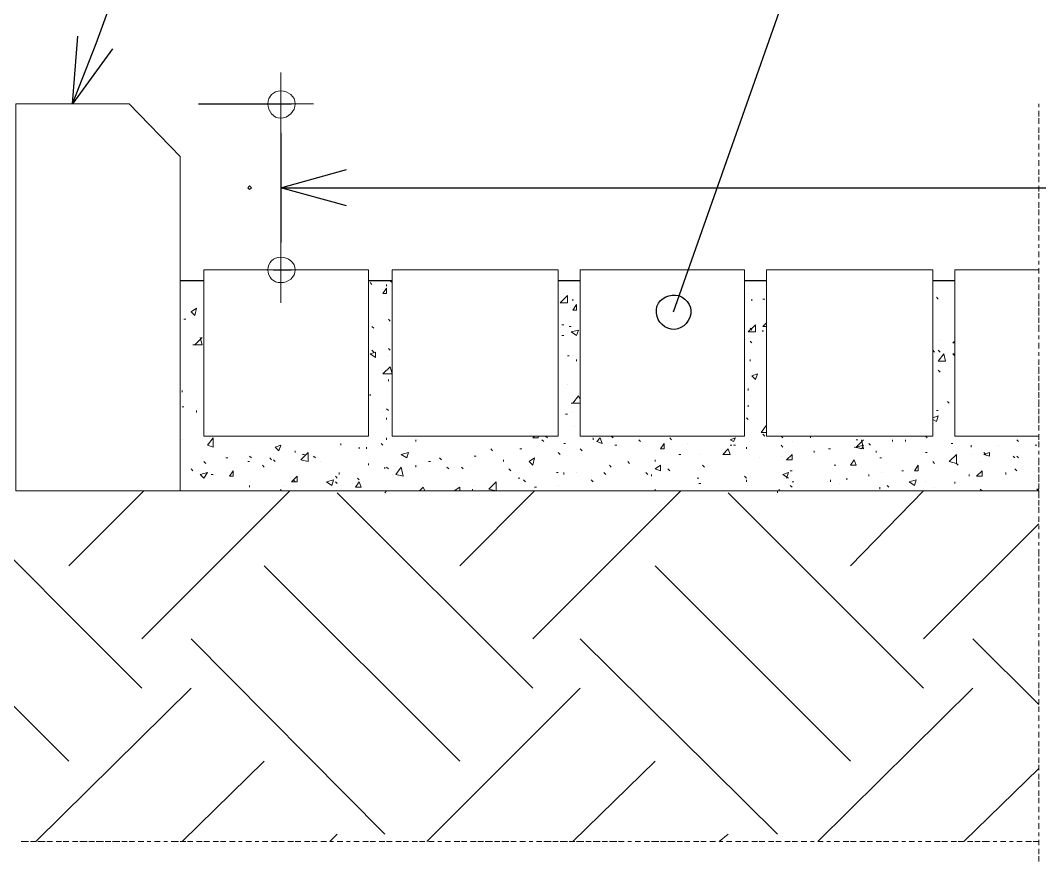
# Model space of a CAD drawing. Header units: millimetres. Extents: x 2928 to 3112, y 1220 to 1280.
# Drawn here: x 3104.885 to 3106.731, y 1250.535 to 1252.058 of the extents above; entities that cross this region are included whole.
import ezdxf

# ---------------------------------------------------------------- set-up
doc = ezdxf.new("R2010")
doc.units = ezdxf.units.MM

msp = doc.modelspace()

# ---------------------------------------------------------------- linework, layer by layer
at = {"color": 253, "linetype": 'Continuous', "lineweight": -2, "true_color": 0x9a9a9a}
for points in [[(3104.97929, 1251.90754), (3105.02229, 1252.0167), (3105.42917, 1253.13149), (3105.67065, 1253.13149)], [(3106.06761, 1251.53043), (3106.38848, 1252.44013), (3106.58696, 1252.44013)], [(3105.05206, 1252.00678), (3104.97929, 1251.90754), (3104.98921, 1252.02994)], [(3105.20754, 1251.90754), (3105.37624, 1251.90754), (3105.37624, 1251.90754)], [(3105.35639, 1251.85461), (3105.35639, 1251.65614), (3105.35639, 1251.65614)], [(3105.47548, 1251.72229), (3105.35639, 1251.75537), (3105.47548, 1251.78845)], [(3105.35639, 1251.75537), (3105.47548, 1251.75537), (3106.94753, 1251.75537), (3106.99715, 1251.75537)], [(3105.34316, 1251.60652), (3105.37624, 1251.60652), (3105.37624, 1251.60652)], [(3105.21746, 1251.58667), (3105.17446, 1251.58667), (3105.17446, 1251.58667)], [(3105.55818, 1251.58667), (3105.51518, 1251.58667), (3105.51518, 1251.58667)], [(3105.8989, 1251.58667), (3105.85921, 1251.58667), (3105.85921, 1251.58667)], [(3106.23632, 1251.58667), (3106.19662, 1251.58667), (3106.19662, 1251.58667)], [(3106.57704, 1251.58667), (3106.53734, 1251.58667), (3106.53734, 1251.58667)]]:
    msp.add_lwpolyline(points, dxfattribs=at)
at = {"color": 7, "linetype": 'Continuous', "lineweight": 9, "true_color": 0x000007}
for points in [[(3105.35639, 1251.84469), (3105.35639, 1251.96378), (3105.35639, 1251.96378)], [(3105.29354, 1251.90754), (3105.41594, 1251.90754), (3105.41594, 1251.90754)], [(3105.35639, 1251.66606), (3105.35639, 1251.54697), (3105.35639, 1251.54697)], [(3105.41594, 1251.60652), (3105.29354, 1251.60652), (3105.29354, 1251.60652)], [(3106.72921, 1251.30549), (3106.57704, 1251.30549), (3106.57704, 1251.60652), (3106.72921, 1251.60652)], [(3105.17446, 1251.20625), (3106.72921, 1251.20625), (3106.72921, 1251.20625)]]:
    msp.add_lwpolyline(points, dxfattribs=at)
for points in [[(3105.17446, 1251.81161), (3105.17446, 1251.20625), (3104.87674, 1251.20625), (3104.87674, 1251.90754), (3105.08183, 1251.90754)], [(3105.29685, 1251.75537), (3105.30016, 1251.75207), (3105.30347, 1251.75537), (3105.30016, 1251.75868)], [(3105.51518, 1251.30549), (3105.21746, 1251.30549), (3105.21746, 1251.60652), (3105.51518, 1251.60652)], [(3105.85921, 1251.30549), (3105.55818, 1251.30549), (3105.55818, 1251.60652), (3105.85921, 1251.60652)], [(3106.19662, 1251.30549), (3105.8989, 1251.30549), (3105.8989, 1251.60652), (3106.19662, 1251.60652)], [(3106.53734, 1251.30549), (3106.23632, 1251.30549), (3106.23632, 1251.60652), (3106.53734, 1251.60652)]]:
    msp.add_lwpolyline(points, close=True, dxfattribs=at)
at = {"color": 252, "linetype": 'Continuous', "lineweight": 5, "true_color": 0x989898}
for points in [[(3106.72921, 1251.90093), (3106.72921, 1251.90754), (3106.72921, 1251.90754)], [(3106.72921, 1251.88439), (3106.72921, 1251.89431), (3106.72921, 1251.89431)], [(3106.72921, 1251.87115), (3106.72921, 1251.88108), (3106.72921, 1251.88108)], [(3106.72921, 1251.85461), (3106.72921, 1251.86454), (3106.72921, 1251.86454)], [(3106.72921, 1251.84138), (3106.72921, 1251.85131), (3106.72921, 1251.85131)], [(3106.72921, 1251.82484), (3106.72921, 1251.83477), (3106.72921, 1251.83477)], [(3106.72921, 1251.81161), (3106.72921, 1251.81823), (3106.72921, 1251.81823)], [(3106.72921, 1251.79507), (3106.72921, 1251.80499), (3106.72921, 1251.80499)], [(3106.72921, 1251.77853), (3106.72921, 1251.78845), (3106.72921, 1251.78845)], [(3106.72921, 1251.7653), (3106.72921, 1251.77522), (3106.72921, 1251.77522)], [(3106.72921, 1251.74876), (3106.72921, 1251.75868), (3106.72921, 1251.75868)], [(3106.72921, 1251.73553), (3106.72921, 1251.74545), (3106.72921, 1251.74545)], [(3106.72921, 1251.71899), (3106.72921, 1251.72891), (3106.72921, 1251.72891)], [(3106.72921, 1251.70575), (3106.72921, 1251.71568), (3106.72921, 1251.71568)], [(3106.72921, 1251.68922), (3106.72921, 1251.69914), (3106.72921, 1251.69914)], [(3106.72921, 1251.67598), (3106.72921, 1251.68591), (3106.72921, 1251.68591)], [(3106.72921, 1251.65944), (3106.72921, 1251.66937), (3106.72921, 1251.66937)], [(3106.72921, 1251.64621), (3106.72921, 1251.65283), (3106.72921, 1251.65283)], [(3106.72921, 1251.62967), (3106.72921, 1251.6396), (3106.72921, 1251.6396)], [(3106.72921, 1251.61644), (3106.72921, 1251.62306), (3106.72921, 1251.62306)], [(3106.72921, 1251.5999), (3106.72921, 1251.60982), (3106.72921, 1251.60982)], [(3106.72921, 1251.58336), (3106.72921, 1251.59328), (3106.72921, 1251.59328)], [(3106.72921, 1251.57013), (3106.72921, 1251.58005), (3106.72921, 1251.58005)], [(3106.72921, 1251.55359), (3106.72921, 1251.56351), (3106.72921, 1251.56351)], [(3106.72921, 1251.54036), (3106.72921, 1251.55028), (3106.72921, 1251.55028)], [(3106.72921, 1251.52382), (3106.72921, 1251.53705), (3106.72921, 1251.53705)], [(3106.72921, 1251.51058), (3106.72921, 1251.52051), (3106.72921, 1251.52051)], [(3106.72921, 1251.49404), (3106.72921, 1251.50728), (3106.72921, 1251.50728)], [(3106.72921, 1251.48081), (3106.72921, 1251.48743), (3106.72921, 1251.48743)], [(3106.72921, 1251.46427), (3106.72921, 1251.4742), (3106.72921, 1251.4742)], [(3106.72921, 1251.45104), (3106.72921, 1251.45766), (3106.72921, 1251.45766)], [(3106.72921, 1251.4345), (3106.72921, 1251.44442), (3106.72921, 1251.44442)], [(3106.72921, 1251.41796), (3106.72921, 1251.43119), (3106.72921, 1251.43119)], [(3106.72921, 1251.40473), (3106.72921, 1251.41465), (3106.72921, 1251.41465)], [(3106.72921, 1251.38819), (3106.72921, 1251.40142), (3106.72921, 1251.40142)], [(3106.72921, 1251.37496), (3106.72921, 1251.38488), (3106.72921, 1251.38488)], [(3106.72921, 1251.35842), (3106.72921, 1251.37165), (3106.72921, 1251.37165)], [(3106.72921, 1251.34519), (3106.72921, 1251.35511), (3106.72921, 1251.35511)], [(3106.72921, 1251.32865), (3106.72921, 1251.34188), (3106.72921, 1251.34188)], [(3106.72921, 1251.31541), (3106.72921, 1251.32534), (3106.72921, 1251.32534)], [(3106.72921, 1251.29887), (3106.72921, 1251.3088), (3106.72921, 1251.3088)], [(3106.72921, 1251.28564), (3106.72921, 1251.29557), (3106.72921, 1251.29557)], [(3106.72921, 1251.27241), (3106.72921, 1251.27903), (3106.72921, 1251.27903)], [(3106.72921, 1251.25256), (3106.72921, 1251.26579), (3106.72921, 1251.26579)], [(3106.72921, 1251.23933), (3106.72921, 1251.24925), (3106.72921, 1251.24925)], [(3106.72921, 1251.22279), (3106.72921, 1251.23602), (3106.72921, 1251.23602)], [(3106.72921, 1251.20956), (3106.72921, 1251.21948), (3106.72921, 1251.21948)], [(3106.72921, 1251.19302), (3106.72921, 1251.20625), (3106.72921, 1251.20625)], [(3106.72921, 1251.17979), (3106.72921, 1251.18971), (3106.72921, 1251.18971)], [(3106.72921, 1251.16655), (3106.72921, 1251.17648), (3106.72921, 1251.17648)], [(3106.72921, 1251.15001), (3106.72921, 1251.15994), (3106.72921, 1251.15994)], [(3106.72921, 1251.13678), (3106.72921, 1251.1434), (3106.72921, 1251.1434)], [(3106.72921, 1251.12024), (3106.72921, 1251.13017), (3106.72921, 1251.13017)], [(3106.72921, 1251.10701), (3106.72921, 1251.11363), (3106.72921, 1251.11363)], [(3106.72921, 1251.08716), (3106.72921, 1251.1004), (3106.72921, 1251.1004)], [(3106.72921, 1251.07393), (3106.72921, 1251.08386), (3106.72921, 1251.08386)], [(3106.72921, 1251.0607), (3106.72921, 1251.07062), (3106.72921, 1251.07062)], [(3106.72921, 1251.04416), (3106.72921, 1251.05408), (3106.72921, 1251.05408)], [(3106.72921, 1251.03093), (3106.72921, 1251.04085), (3106.72921, 1251.04085)], [(3106.72921, 1251.01439), (3106.72921, 1251.02431), (3106.72921, 1251.02431)], [(3106.72921, 1251.00116), (3106.72921, 1251.01108), (3106.72921, 1251.01108)], [(3106.72921, 1250.98462), (3106.72921, 1250.99454), (3106.72921, 1250.99454)], [(3106.72921, 1250.97138), (3106.72921, 1250.978), (3106.72921, 1250.978)], [(3106.72921, 1250.95484), (3106.72921, 1250.96477), (3106.72921, 1250.96477)], [(3106.72921, 1250.94161), (3106.72921, 1250.94823), (3106.72921, 1250.94823)], [(3106.72921, 1250.92507), (3106.72921, 1250.935), (3106.72921, 1250.935)], [(3106.72921, 1250.90853), (3106.72921, 1250.91846), (3106.72921, 1250.91846)], [(3106.72921, 1250.8953), (3106.72921, 1250.90522), (3106.72921, 1250.90522)], [(3106.72921, 1250.87876), (3106.72921, 1250.88868), (3106.72921, 1250.88868)], [(3106.72921, 1250.86553), (3106.72921, 1250.87545), (3106.72921, 1250.87545)], [(3106.72921, 1250.84899), (3106.72921, 1250.85891), (3106.72921, 1250.85891)], [(3106.72921, 1250.83576), (3106.72921, 1250.84568), (3106.72921, 1250.84568)], [(3106.72921, 1250.81922), (3106.72921, 1250.82914), (3106.72921, 1250.82914)], [(3106.72921, 1250.80599), (3106.72921, 1250.81591), (3106.72921, 1250.81591)], [(3106.72921, 1250.78945), (3106.72921, 1250.79937), (3106.72921, 1250.79937)], [(3106.72921, 1250.77621), (3106.72921, 1250.78283), (3106.72921, 1250.78283)], [(3106.72921, 1250.75967), (3106.72921, 1250.7696), (3106.72921, 1250.7696)], [(3106.72921, 1250.74313), (3106.72921, 1250.75306), (3106.72921, 1250.75306)], [(3106.72921, 1250.7299), (3106.72921, 1250.73983), (3106.72921, 1250.73983)], [(3106.72921, 1250.71336), (3106.72921, 1250.72329), (3106.72921, 1250.72329)], [(3106.72921, 1250.70013), (3106.72921, 1250.71005), (3106.72921, 1250.71005)], [(3106.72921, 1250.68359), (3106.72921, 1250.69351), (3106.72921, 1250.69351)], [(3106.72921, 1250.67036), (3106.72921, 1250.68028), (3106.72921, 1250.68028)], [(3106.72921, 1250.65382), (3106.72921, 1250.66374), (3106.72921, 1250.66374)], [(3106.72921, 1250.64059), (3106.72921, 1250.65051), (3106.72921, 1250.65051)], [(3106.72921, 1250.62405), (3106.72921, 1250.63397), (3106.72921, 1250.63397)], [(3106.72921, 1250.61081), (3106.72921, 1250.61743), (3106.72921, 1250.61743)], [(3106.72921, 1250.59427), (3106.72921, 1250.6042), (3106.72921, 1250.6042)], [(3106.72921, 1250.58104), (3106.72921, 1250.58766), (3106.72921, 1250.58766)], [(3104.88666, 1250.57112), (3104.89989, 1250.57112), (3104.89989, 1250.57112)], [(3104.9032, 1250.57112), (3104.91313, 1250.57112), (3104.91313, 1250.57112)], [(3104.91643, 1250.57112), (3104.92967, 1250.57112), (3104.92967, 1250.57112)], [(3104.93297, 1250.57112), (3104.9429, 1250.57112), (3104.9429, 1250.57112)], [(3104.94951, 1250.57112), (3104.95944, 1250.57112), (3104.95944, 1250.57112)], [(3104.96275, 1250.57112), (3104.97267, 1250.57112), (3104.97267, 1250.57112)], [(3104.97929, 1250.57112), (3104.98921, 1250.57112), (3104.98921, 1250.57112)], [(3104.99252, 1250.57112), (3105.00575, 1250.57112), (3105.00575, 1250.57112)], [(3105.00906, 1250.57112), (3105.01898, 1250.57112), (3105.01898, 1250.57112)], [(3105.02229, 1250.57112), (3105.03552, 1250.57112), (3105.03552, 1250.57112)], [(3105.03883, 1250.57112), (3105.04875, 1250.57112), (3105.04875, 1250.57112)], [(3105.05206, 1250.57112), (3105.06529, 1250.57112), (3105.06529, 1250.57112)], [(3105.0686, 1250.57112), (3105.07852, 1250.57112), (3105.07852, 1250.57112)], [(3105.08183, 1250.57112), (3105.09176, 1250.57112), (3105.09176, 1250.57112)], [(3105.09837, 1250.57112), (3105.1083, 1250.57112), (3105.1083, 1250.57112)], [(3105.11491, 1250.57112), (3105.12153, 1250.57112), (3105.12153, 1250.57112)], [(3105.12814, 1250.57112), (3105.13807, 1250.57112), (3105.13807, 1250.57112)], [(3105.14468, 1250.57112), (3105.1513, 1250.57112), (3105.1513, 1250.57112)], [(3105.15792, 1250.57112), (3105.17115, 1250.57112), (3105.17115, 1250.57112)], [(3105.17446, 1250.57112), (3105.18438, 1250.57112), (3105.18438, 1250.57112)], [(3105.18769, 1250.57112), (3105.19761, 1250.57112), (3105.19761, 1250.57112)], [(3105.20423, 1250.57112), (3105.21415, 1250.57112), (3105.21415, 1250.57112)], [(3105.21746, 1250.57112), (3105.22738, 1250.57112), (3105.22738, 1250.57112)], [(3105.234, 1250.57112), (3105.24392, 1250.57112), (3105.24392, 1250.57112)], [(3105.24723, 1250.57112), (3105.25716, 1250.57112), (3105.25716, 1250.57112)], [(3105.26377, 1250.57112), (3105.2737, 1250.57112), (3105.2737, 1250.57112)], [(3105.28031, 1250.57112), (3105.28693, 1250.57112), (3105.28693, 1250.57112)], [(3105.29354, 1250.57112), (3105.30347, 1250.57112), (3105.30347, 1250.57112)], [(3105.31008, 1250.57112), (3105.3167, 1250.57112), (3105.3167, 1250.57112)], [(3105.32331, 1250.57112), (3105.33324, 1250.57112), (3105.33324, 1250.57112)], [(3105.33985, 1250.57112), (3105.34978, 1250.57112), (3105.34978, 1250.57112)], [(3105.35309, 1250.57112), (3105.36301, 1250.57112), (3105.36301, 1250.57112)], [(3105.36963, 1250.57112), (3105.37955, 1250.57112), (3105.37955, 1250.57112)], [(3105.38286, 1250.57112), (3105.39278, 1250.57112), (3105.39278, 1250.57112)], [(3105.3994, 1250.57112), (3105.40932, 1250.57112), (3105.40932, 1250.57112)], [(3105.41263, 1250.57112), (3105.42255, 1250.57112), (3105.42255, 1250.57112)], [(3105.42917, 1250.57112), (3105.43909, 1250.57112), (3105.43909, 1250.57112)], [(3105.44571, 1250.57112), (3105.45233, 1250.57112), (3105.45233, 1250.57112)], [(3105.45894, 1250.57112), (3105.46887, 1250.57112), (3105.46887, 1250.57112)], [(3105.47548, 1250.57112), (3105.4821, 1250.57112), (3105.4821, 1250.57112)], [(3105.48871, 1250.57112), (3105.49864, 1250.57112), (3105.49864, 1250.57112)], [(3105.50525, 1250.57112), (3105.51518, 1250.57112), (3105.51518, 1250.57112)], [(3105.51849, 1250.57112), (3105.52841, 1250.57112), (3105.52841, 1250.57112)], [(3105.53503, 1250.57112), (3105.54495, 1250.57112), (3105.54495, 1250.57112)], [(3105.54826, 1250.57112), (3105.55818, 1250.57112), (3105.55818, 1250.57112)], [(3105.5648, 1250.57112), (3105.57472, 1250.57112), (3105.57472, 1250.57112)], [(3105.57803, 1250.57112), (3105.58795, 1250.57112), (3105.58795, 1250.57112)], [(3105.59457, 1250.57112), (3105.60449, 1250.57112), (3105.60449, 1250.57112)], [(3105.6078, 1250.57112), (3105.61772, 1250.57112), (3105.61772, 1250.57112)], [(3105.62434, 1250.57112), (3105.63426, 1250.57112), (3105.63426, 1250.57112)], [(3105.64088, 1250.57112), (3105.6475, 1250.57112), (3105.6475, 1250.57112)], [(3105.65411, 1250.57112), (3105.66404, 1250.57112), (3105.66404, 1250.57112)], [(3105.67065, 1250.57112), (3105.68058, 1250.57112), (3105.68058, 1250.57112)], [(3105.68388, 1250.57112), (3105.69381, 1250.57112), (3105.69381, 1250.57112)], [(3105.70042, 1250.57112), (3105.71035, 1250.57112), (3105.71035, 1250.57112)], [(3105.71366, 1250.57112), (3105.72358, 1250.57112), (3105.72358, 1250.57112)], [(3105.72689, 1250.57112), (3105.74012, 1250.57112), (3105.74012, 1250.57112)], [(3105.74343, 1250.57112), (3105.75335, 1250.57112), (3105.75335, 1250.57112)], [(3105.75666, 1250.57112), (3105.76989, 1250.57112), (3105.76989, 1250.57112)], [(3105.7732, 1250.57112), (3105.78312, 1250.57112), (3105.78312, 1250.57112)], [(3105.78974, 1250.57112), (3105.79966, 1250.57112), (3105.79966, 1250.57112)], [(3105.80628, 1250.57112), (3105.8129, 1250.57112), (3105.8129, 1250.57112)], [(3105.81951, 1250.57112), (3105.82944, 1250.57112), (3105.82944, 1250.57112)], [(3105.83274, 1250.57112), (3105.84598, 1250.57112), (3105.84598, 1250.57112)], [(3105.84928, 1250.57112), (3105.85921, 1250.57112), (3105.85921, 1250.57112)], [(3105.86252, 1250.57112), (3105.87575, 1250.57112), (3105.87575, 1250.57112)], [(3105.87906, 1250.57112), (3105.88898, 1250.57112), (3105.88898, 1250.57112)], [(3105.89229, 1250.57112), (3105.90552, 1250.57112), (3105.90552, 1250.57112)], [(3105.90883, 1250.57112), (3105.91875, 1250.57112), (3105.91875, 1250.57112)], [(3105.92206, 1250.57112), (3105.93529, 1250.57112), (3105.93529, 1250.57112)], [(3105.9386, 1250.57112), (3105.94852, 1250.57112), (3105.94852, 1250.57112)], [(3105.95183, 1250.57112), (3105.96506, 1250.57112), (3105.96506, 1250.57112)], [(3105.96837, 1250.57112), (3105.97829, 1250.57112), (3105.97829, 1250.57112)], [(3105.98491, 1250.57112), (3105.99153, 1250.57112), (3105.99153, 1250.57112)], [(3105.99814, 1250.57112), (3106.00807, 1250.57112), (3106.00807, 1250.57112)], [(3106.01468, 1250.57112), (3106.02461, 1250.57112), (3106.02461, 1250.57112)], [(3106.02791, 1250.57112), (3106.04115, 1250.57112), (3106.04115, 1250.57112)], [(3106.04445, 1250.57112), (3106.05438, 1250.57112), (3106.05438, 1250.57112)], [(3106.05769, 1250.57112), (3106.07092, 1250.57112), (3106.07092, 1250.57112)], [(3106.07423, 1250.57112), (3106.08415, 1250.57112), (3106.08415, 1250.57112)], [(3106.08746, 1250.57112), (3106.09738, 1250.57112), (3106.09738, 1250.57112)], [(3106.104, 1250.57112), (3106.11392, 1250.57112), (3106.11392, 1250.57112)], [(3106.11723, 1250.57112), (3106.12715, 1250.57112), (3106.12715, 1250.57112)], [(3106.13377, 1250.57112), (3106.14369, 1250.57112), (3106.14369, 1250.57112)], [(3106.15031, 1250.57112), (3106.15693, 1250.57112), (3106.15693, 1250.57112)], [(3106.16354, 1250.57112), (3106.17346, 1250.57112), (3106.17346, 1250.57112)], [(3106.18008, 1250.57112), (3106.19, 1250.57112), (3106.19, 1250.57112)], [(3106.19331, 1250.57112), (3106.20324, 1250.57112), (3106.20324, 1250.57112)], [(3106.20985, 1250.57112), (3106.21978, 1250.57112), (3106.21978, 1250.57112)], [(3106.22308, 1250.57112), (3106.23301, 1250.57112), (3106.23301, 1250.57112)], [(3106.23962, 1250.57112), (3106.24955, 1250.57112), (3106.24955, 1250.57112)], [(3106.25286, 1250.57112), (3106.26278, 1250.57112), (3106.26278, 1250.57112)], [(3106.2694, 1250.57112), (3106.27932, 1250.57112), (3106.27932, 1250.57112)], [(3106.28263, 1250.57112), (3106.29255, 1250.57112), (3106.29255, 1250.57112)], [(3106.29917, 1250.57112), (3106.30909, 1250.57112), (3106.30909, 1250.57112)], [(3106.31571, 1250.57112), (3106.32232, 1250.57112), (3106.32232, 1250.57112)], [(3106.32894, 1250.57112), (3106.33886, 1250.57112), (3106.33886, 1250.57112)], [(3106.34548, 1250.57112), (3106.3521, 1250.57112), (3106.3521, 1250.57112)], [(3106.35871, 1250.57112), (3106.36864, 1250.57112), (3106.36864, 1250.57112)], [(3106.37525, 1250.57112), (3106.38518, 1250.57112), (3106.38518, 1250.57112)], [(3106.38848, 1250.57112), (3106.39841, 1250.57112), (3106.39841, 1250.57112)], [(3106.40502, 1250.57112), (3106.41495, 1250.57112), (3106.41495, 1250.57112)], [(3106.41826, 1250.57112), (3106.42818, 1250.57112), (3106.42818, 1250.57112)], [(3106.4348, 1250.57112), (3106.44472, 1250.57112), (3106.44472, 1250.57112)], [(3106.44803, 1250.57112), (3106.45795, 1250.57112), (3106.45795, 1250.57112)], [(3106.46457, 1250.57112), (3106.47449, 1250.57112), (3106.47449, 1250.57112)], [(3106.48111, 1250.57112), (3106.48772, 1250.57112), (3106.48772, 1250.57112)], [(3106.49434, 1250.57112), (3106.50426, 1250.57112), (3106.50426, 1250.57112)], [(3106.51088, 1250.57112), (3106.51749, 1250.57112), (3106.51749, 1250.57112)], [(3106.52411, 1250.57112), (3106.53403, 1250.57112), (3106.53403, 1250.57112)], [(3106.54065, 1250.57112), (3106.55057, 1250.57112), (3106.55057, 1250.57112)], [(3106.55388, 1250.57112), (3106.56381, 1250.57112), (3106.56381, 1250.57112)], [(3106.57042, 1250.57112), (3106.58035, 1250.57112), (3106.58035, 1250.57112)], [(3106.58365, 1250.57112), (3106.59358, 1250.57112), (3106.59358, 1250.57112)], [(3106.60019, 1250.57112), (3106.61012, 1250.57112), (3106.61012, 1250.57112)], [(3106.61343, 1250.57112), (3106.62335, 1250.57112), (3106.62335, 1250.57112)], [(3106.62666, 1250.57112), (3106.63989, 1250.57112), (3106.63989, 1250.57112)], [(3106.64651, 1250.57112), (3106.65312, 1250.57112), (3106.65312, 1250.57112)], [(3106.65974, 1250.57112), (3106.66966, 1250.57112), (3106.66966, 1250.57112)], [(3106.67628, 1250.57112), (3106.68289, 1250.57112), (3106.68289, 1250.57112)], [(3106.68951, 1250.57112), (3106.69943, 1250.57112), (3106.69943, 1250.57112)], [(3106.70605, 1250.57112), (3106.71597, 1250.57112), (3106.71597, 1250.57112)], [(3106.71928, 1250.57112), (3106.72921, 1250.57112), (3106.72921, 1250.57112)], [(3106.72921, 1250.5645), (3106.72921, 1250.57443), (3106.72921, 1250.57443)], [(3106.72921, 1250.54796), (3106.72921, 1250.55789), (3106.72921, 1250.55789)], [(3106.72921, 1250.53473), (3106.72921, 1250.54466), (3106.72921, 1250.54466)]]:
    msp.add_lwpolyline(points, dxfattribs=at)
at = {"color": 9, "linetype": 'Continuous', "lineweight": 5, "true_color": 0xbababa}
for points in [[(3105.52179, 1251.58005), (3105.51849, 1251.58336), (3105.51849, 1251.58336)], [(3105.54826, 1251.57674), (3105.54826, 1251.58005), (3105.54826, 1251.58005)], [(3105.55818, 1251.58336), (3105.55487, 1251.58667), (3105.55487, 1251.58667)], [(3105.54164, 1251.56351), (3105.54826, 1251.57344), (3105.54826, 1251.57344)], [(3105.54164, 1251.56351), (3105.54826, 1251.56351), (3105.54826, 1251.56351)], [(3105.54826, 1251.56351), (3105.54826, 1251.57344), (3105.54826, 1251.57344)], [(3105.86252, 1251.54697), (3105.87575, 1251.5602), (3105.87575, 1251.5602)], [(3105.86252, 1251.54697), (3105.87575, 1251.54697), (3105.87575, 1251.54697)], [(3105.87575, 1251.54697), (3105.87575, 1251.5602), (3105.87575, 1251.5602)], [(3105.88567, 1251.55028), (3105.88567, 1251.55359), (3105.88567, 1251.55359)], [(3105.88567, 1251.53374), (3105.89229, 1251.54366), (3105.89229, 1251.54366)], [(3105.89229, 1251.53374), (3105.89229, 1251.54366), (3105.89229, 1251.54366)], [(3106.20985, 1251.55028), (3106.20985, 1251.55359), (3106.20985, 1251.55359)], [(3106.23301, 1251.55359), (3106.2297, 1251.55359), (3106.2297, 1251.55359)], [(3106.54727, 1251.55359), (3106.54396, 1251.5569), (3106.54396, 1251.5569)], [(3105.1943, 1251.53043), (3105.20423, 1251.53705), (3105.20423, 1251.53705)], [(3105.1943, 1251.53043), (3105.20092, 1251.52382), (3105.20092, 1251.52382)], [(3105.20092, 1251.52382), (3105.20423, 1251.53705), (3105.20423, 1251.53705)], [(3105.88567, 1251.53374), (3105.89229, 1251.53374), (3105.89229, 1251.53374)], [(3105.18438, 1251.5172), (3105.18107, 1251.5172), (3105.18107, 1251.5172)], [(3105.55487, 1251.51389), (3105.55157, 1251.5172), (3105.55157, 1251.5172)], [(3105.86913, 1251.50728), (3105.86582, 1251.50728), (3105.86582, 1251.50728)], [(3106.20324, 1251.49404), (3106.21647, 1251.50728), (3106.21647, 1251.50728)], [(3106.21647, 1251.49404), (3106.21647, 1251.50728), (3106.21647, 1251.50728)], [(3106.2297, 1251.50397), (3106.23632, 1251.51058), (3106.23632, 1251.51058)], [(3105.5251, 1251.50066), (3105.52179, 1251.50397), (3105.52179, 1251.50397)], [(3105.86913, 1251.48743), (3105.86582, 1251.48743), (3105.86582, 1251.48743)], [(3105.88236, 1251.50397), (3105.87906, 1251.50397), (3105.87906, 1251.50397)], [(3105.88236, 1251.49404), (3105.89559, 1251.49735), (3105.89559, 1251.49735)], [(3105.88236, 1251.49404), (3105.89229, 1251.48743), (3105.89229, 1251.48743)], [(3105.89229, 1251.48743), (3105.89559, 1251.49735), (3105.89559, 1251.49735)], [(3106.20324, 1251.49404), (3106.21647, 1251.49404), (3106.21647, 1251.49404)], [(3106.20985, 1251.49735), (3106.20654, 1251.50066), (3106.20654, 1251.50066)], [(3106.2297, 1251.50397), (3106.23632, 1251.50397), (3106.23632, 1251.50397)], [(3106.2297, 1251.49404), (3106.2297, 1251.49735), (3106.2297, 1251.49735)], [(3105.19761, 1251.47089), (3105.21415, 1251.47089), (3105.21415, 1251.47089)], [(3105.20092, 1251.47089), (3105.21415, 1251.48412), (3105.21415, 1251.48412)], [(3105.21415, 1251.47089), (3105.21084, 1251.48412), (3105.21084, 1251.48412)], [(3106.20985, 1251.4742), (3106.20654, 1251.4775), (3106.20654, 1251.4775)], [(3106.57373, 1251.4742), (3106.57704, 1251.4775), (3106.57704, 1251.4775)], [(3106.57373, 1251.4742), (3106.57704, 1251.4742), (3106.57704, 1251.4742)], [(3105.51849, 1251.45435), (3105.52841, 1251.45766), (3105.52841, 1251.45766)], [(3105.51849, 1251.45435), (3105.52841, 1251.44773), (3105.52841, 1251.44773)], [(3105.5251, 1251.45766), (3105.52179, 1251.46096), (3105.52179, 1251.46096)], [(3105.52841, 1251.44773), (3105.52841, 1251.45766), (3105.52841, 1251.45766)], [(3105.55487, 1251.46096), (3105.55157, 1251.46427), (3105.55157, 1251.46427)], [(3105.87906, 1251.45104), (3105.87575, 1251.45104), (3105.87575, 1251.45104)], [(3106.54065, 1251.45766), (3106.53734, 1251.46096), (3106.53734, 1251.46096)], [(3106.55057, 1251.45766), (3106.54727, 1251.46096), (3106.54727, 1251.46096)], [(3106.54727, 1251.44112), (3106.55719, 1251.45435), (3106.55719, 1251.45435)], [(3106.5605, 1251.44112), (3106.55719, 1251.45435), (3106.55719, 1251.45435)], [(3106.57373, 1251.45435), (3106.57704, 1251.45435), (3106.57704, 1251.45435)], [(3106.57373, 1251.45435), (3106.57704, 1251.45104), (3106.57704, 1251.45104)], [(3105.89229, 1251.44112), (3105.89229, 1251.44442), (3105.89229, 1251.44442)], [(3106.20654, 1251.44112), (3106.20654, 1251.44442), (3106.20654, 1251.44442)], [(3106.54727, 1251.44112), (3106.5605, 1251.44112), (3106.5605, 1251.44112)], [(3105.54164, 1251.41796), (3105.55487, 1251.43119), (3105.55487, 1251.43119)], [(3105.54164, 1251.41796), (3105.55818, 1251.41796), (3105.55818, 1251.41796)], [(3105.55818, 1251.41796), (3105.55487, 1251.43119), (3105.55487, 1251.43119)], [(3106.20985, 1251.41465), (3106.21978, 1251.41796), (3106.21978, 1251.41796)], [(3106.20985, 1251.41465), (3106.21647, 1251.40804), (3106.21647, 1251.40804)], [(3106.21647, 1251.40804), (3106.21978, 1251.41796), (3106.21978, 1251.41796)], [(3106.55057, 1251.42127), (3106.54727, 1251.42458), (3106.54727, 1251.42458)], [(3105.55157, 1251.40473), (3105.55157, 1251.40804), (3105.55157, 1251.40804)], [(3105.17776, 1251.38488), (3105.17776, 1251.38819), (3105.17776, 1251.38819)], [(3105.51849, 1251.37827), (3105.51849, 1251.38157), (3105.51849, 1251.38157)], [(3105.88567, 1251.36503), (3105.89559, 1251.37827), (3105.89559, 1251.37827)], [(3105.8989, 1251.37165), (3105.89559, 1251.37827), (3105.89559, 1251.37827)], [(3106.20324, 1251.38819), (3106.20324, 1251.3915), (3106.20324, 1251.3915)], [(3105.18107, 1251.35842), (3105.17776, 1251.35842), (3105.17776, 1251.35842)], [(3105.88236, 1251.36503), (3105.8989, 1251.36503), (3105.8989, 1251.36503)], [(3106.20324, 1251.35842), (3106.20324, 1251.36173), (3106.20324, 1251.36173)], [(3106.56711, 1251.36503), (3106.56381, 1251.36834), (3106.56381, 1251.36834)], [(3105.20423, 1251.34849), (3105.20423, 1251.3518), (3105.20423, 1251.3518)], [(3105.55157, 1251.3518), (3105.54826, 1251.35511), (3105.54826, 1251.35511)], [(3105.87575, 1251.34519), (3105.87244, 1251.34519), (3105.87244, 1251.34519)], [(3106.53734, 1251.33857), (3106.54727, 1251.34188), (3106.54727, 1251.34188)], [(3106.54727, 1251.3518), (3106.54396, 1251.3518), (3106.54396, 1251.3518)], [(3106.54396, 1251.33195), (3106.54727, 1251.34188), (3106.54727, 1251.34188)], [(3105.54826, 1251.33526), (3105.54826, 1251.33857), (3105.54826, 1251.33857)], [(3106.20324, 1251.33526), (3106.19993, 1251.33857), (3106.19993, 1251.33857)], [(3106.22639, 1251.31211), (3106.23632, 1251.32534), (3106.23632, 1251.32534)], [(3106.53734, 1251.33526), (3106.54396, 1251.33195), (3106.54396, 1251.33195)], [(3105.8129, 1251.30218), (3105.8162, 1251.30549), (3105.8162, 1251.30549)], [(3105.82282, 1251.30218), (3105.82282, 1251.30549), (3105.82282, 1251.30549)], [(3105.83936, 1251.30218), (3105.83605, 1251.30549), (3105.83605, 1251.30549)], [(3105.95845, 1251.30218), (3105.95514, 1251.30549), (3105.95514, 1251.30549)], [(3106.22639, 1251.31211), (3106.23632, 1251.31211), (3106.23632, 1251.31211)], [(3106.23301, 1251.30549), (3106.2297, 1251.3088), (3106.2297, 1251.3088)], [(3106.26609, 1251.30218), (3106.26278, 1251.30549), (3106.26278, 1251.30549)], [(3106.31571, 1251.30218), (3106.31571, 1251.30549), (3106.31571, 1251.30549)], [(3106.52742, 1251.30218), (3106.52411, 1251.30549), (3106.52411, 1251.30549)], [(3105.22408, 1251.28895), (3105.234, 1251.30218), (3105.234, 1251.30218)], [(3105.22408, 1251.28895), (3105.234, 1251.28564), (3105.234, 1251.28564)], [(3105.234, 1251.28564), (3105.234, 1251.30218), (3105.234, 1251.30218)], [(3105.34647, 1251.28564), (3105.35639, 1251.28895), (3105.35639, 1251.28895)], [(3105.34647, 1251.28564), (3105.35309, 1251.27903), (3105.35309, 1251.27903)], [(3105.35309, 1251.27903), (3105.35639, 1251.28895), (3105.35639, 1251.28895)], [(3105.46556, 1251.28895), (3105.46556, 1251.29226), (3105.46556, 1251.29226)], [(3105.49864, 1251.28233), (3105.49864, 1251.28564), (3105.49864, 1251.28564)], [(3105.51187, 1251.28233), (3105.51187, 1251.28564), (3105.51187, 1251.28564)], [(3105.54164, 1251.28895), (3105.53833, 1251.29226), (3105.53833, 1251.29226)], [(3105.54826, 1251.29887), (3105.54826, 1251.30218), (3105.54826, 1251.30218)], [(3105.60118, 1251.29557), (3105.60118, 1251.29887), (3105.60118, 1251.29887)], [(3105.8129, 1251.30218), (3105.82282, 1251.30218), (3105.82282, 1251.30218)], [(3105.83274, 1251.29557), (3105.82944, 1251.29887), (3105.82944, 1251.29887)], [(3105.87244, 1251.29226), (3105.86913, 1251.29226), (3105.86913, 1251.29226)], [(3105.92206, 1251.29887), (3105.92206, 1251.30218), (3105.92206, 1251.30218)], [(3105.92867, 1251.29557), (3105.93529, 1251.30218), (3105.93529, 1251.30218)], [(3105.92867, 1251.29557), (3105.9386, 1251.29226), (3105.9386, 1251.29226)], [(3105.9386, 1251.29226), (3105.93529, 1251.30218), (3105.93529, 1251.30218)], [(3105.96506, 1251.28895), (3105.96175, 1251.28895), (3105.96175, 1251.28895)], [(3106.00807, 1251.29557), (3106.00476, 1251.29887), (3106.00476, 1251.29887)], [(3106.04445, 1251.28233), (3106.05107, 1251.29226), (3106.05107, 1251.29226)], [(3106.05107, 1251.28233), (3106.05107, 1251.29226), (3106.05107, 1251.29226)], [(3106.0643, 1251.29887), (3106.06099, 1251.30218), (3106.06099, 1251.30218)], [(3106.17016, 1251.29887), (3106.18008, 1251.30218), (3106.18008, 1251.30218)], [(3106.17016, 1251.29887), (3106.17677, 1251.29557), (3106.17677, 1251.29557)], [(3106.17346, 1251.28895), (3106.17016, 1251.28895), (3106.17016, 1251.28895)], [(3106.17677, 1251.29557), (3106.18008, 1251.30218), (3106.18008, 1251.30218)], [(3106.18008, 1251.28895), (3106.17677, 1251.28895), (3106.17677, 1251.28895)], [(3106.19993, 1251.28233), (3106.19993, 1251.28564), (3106.19993, 1251.28564)], [(3106.26609, 1251.28564), (3106.26278, 1251.28895), (3106.26278, 1251.28895)], [(3106.3951, 1251.28564), (3106.41164, 1251.28233), (3106.41164, 1251.28233)], [(3106.39841, 1251.28564), (3106.41164, 1251.29887), (3106.41164, 1251.29887)], [(3106.40172, 1251.29887), (3106.39841, 1251.29887), (3106.39841, 1251.29887)], [(3106.39841, 1251.28564), (3106.41164, 1251.28895), (3106.41164, 1251.28895)], [(3106.39841, 1251.28564), (3106.40833, 1251.28233), (3106.40833, 1251.28233)], [(3106.41164, 1251.28233), (3106.40833, 1251.29887), (3106.40833, 1251.29887)], [(3106.40833, 1251.28233), (3106.41164, 1251.28895), (3106.41164, 1251.28895)], [(3106.42487, 1251.28895), (3106.42156, 1251.29226), (3106.42156, 1251.29226)], [(3106.46457, 1251.29557), (3106.46457, 1251.29887), (3106.46457, 1251.29887)], [(3106.48772, 1251.29557), (3106.48772, 1251.29887), (3106.48772, 1251.29887)], [(3106.57373, 1251.29226), (3106.57042, 1251.29226), (3106.57042, 1251.29226)], [(3106.60681, 1251.28564), (3106.60681, 1251.28895), (3106.60681, 1251.28895)], [(3106.69282, 1251.29557), (3106.68951, 1251.29887), (3106.68951, 1251.29887)], [(3106.7259, 1251.28895), (3106.72259, 1251.28895), (3106.72259, 1251.28895)], [(3105.26046, 1251.26579), (3105.25716, 1251.26579), (3105.25716, 1251.26579)], [(3105.30347, 1251.26579), (3105.30016, 1251.2691), (3105.30016, 1251.2691)], [(3105.33985, 1251.26249), (3105.33655, 1251.26579), (3105.33655, 1251.26579)], [(3105.38286, 1251.27572), (3105.38286, 1251.27903), (3105.38286, 1251.27903)], [(3105.39278, 1251.26249), (3105.40601, 1251.27572), (3105.40601, 1251.27572)], [(3105.3994, 1251.27241), (3105.39609, 1251.27241), (3105.39609, 1251.27241)], [(3105.40601, 1251.25918), (3105.40601, 1251.27572), (3105.40601, 1251.27572)], [(3105.41925, 1251.26579), (3105.41594, 1251.2691), (3105.41594, 1251.2691)], [(3105.57472, 1251.27241), (3105.58795, 1251.27572), (3105.58795, 1251.27572)], [(3105.57472, 1251.27241), (3105.58465, 1251.26579), (3105.58465, 1251.26579)], [(3105.58465, 1251.26579), (3105.58795, 1251.27572), (3105.58795, 1251.27572)], [(3105.6475, 1251.26249), (3105.64419, 1251.26579), (3105.64419, 1251.26579)], [(3105.71035, 1251.2691), (3105.70704, 1251.2691), (3105.70704, 1251.2691)], [(3105.74012, 1251.27903), (3105.73681, 1251.28233), (3105.73681, 1251.28233)], [(3105.79305, 1251.28233), (3105.78974, 1251.28233), (3105.78974, 1251.28233)], [(3105.80628, 1251.25918), (3105.8162, 1251.26579), (3105.8162, 1251.26579)], [(3105.8129, 1251.25256), (3105.8162, 1251.26579), (3105.8162, 1251.26579)], [(3105.86252, 1251.27241), (3105.85921, 1251.27572), (3105.85921, 1251.27572)], [(3105.90221, 1251.27903), (3105.8989, 1251.28233), (3105.8989, 1251.28233)], [(3106.04445, 1251.28233), (3106.05107, 1251.28233), (3106.05107, 1251.28233)], [(3106.08084, 1251.27241), (3106.07753, 1251.27241), (3106.07753, 1251.27241)], [(3106.15693, 1251.27241), (3106.16685, 1251.28233), (3106.16685, 1251.28233)], [(3106.15693, 1251.27241), (3106.17016, 1251.27241), (3106.17016, 1251.27241)], [(3106.17016, 1251.27241), (3106.16685, 1251.28233), (3106.16685, 1251.28233)], [(3106.2727, 1251.26249), (3106.28263, 1251.27241), (3106.28263, 1251.27241)], [(3106.28263, 1251.26249), (3106.28263, 1251.27241), (3106.28263, 1251.27241)], [(3106.32232, 1251.27572), (3106.32232, 1251.27903), (3106.32232, 1251.27903)], [(3106.3521, 1251.28233), (3106.34879, 1251.28233), (3106.34879, 1251.28233)], [(3106.4348, 1251.27572), (3106.4348, 1251.27903), (3106.4348, 1251.27903)], [(3106.44472, 1251.26579), (3106.44141, 1251.26579), (3106.44141, 1251.26579)], [(3106.52742, 1251.27572), (3106.52411, 1251.27572), (3106.52411, 1251.27572)], [(3106.56711, 1251.25918), (3106.58035, 1251.27241), (3106.58035, 1251.27241)], [(3106.58035, 1251.25587), (3106.58035, 1251.27241), (3106.58035, 1251.27241)], [(3106.62997, 1251.27241), (3106.63989, 1251.27572), (3106.63989, 1251.27572)], [(3106.63327, 1251.27241), (3106.62997, 1251.27572), (3106.62997, 1251.27572)], [(3106.62997, 1251.27241), (3106.63989, 1251.2691), (3106.63989, 1251.2691)], [(3106.63989, 1251.2691), (3106.63989, 1251.27572), (3106.63989, 1251.27572)], [(3106.6862, 1251.26579), (3106.68289, 1251.2691), (3106.68289, 1251.2691)], [(3106.69282, 1251.26579), (3106.68951, 1251.2691), (3106.68951, 1251.2691)], [(3105.22077, 1251.25587), (3105.21746, 1251.25918), (3105.21746, 1251.25918)], [(3105.30016, 1251.25918), (3105.29685, 1251.25918), (3105.29685, 1251.25918)], [(3105.32662, 1251.24925), (3105.32331, 1251.25256), (3105.32331, 1251.25256)], [(3105.34647, 1251.25918), (3105.34316, 1251.26249), (3105.34316, 1251.26249)], [(3105.39278, 1251.26249), (3105.40601, 1251.25918), (3105.40601, 1251.25918)], [(3105.51518, 1251.25256), (3105.51518, 1251.25587), (3105.51518, 1251.25587)], [(3105.54495, 1251.24595), (3105.54495, 1251.24925), (3105.54495, 1251.24925)], [(3105.55157, 1251.24595), (3105.54826, 1251.24925), (3105.54826, 1251.24925)], [(3105.5648, 1251.23602), (3105.57472, 1251.24925), (3105.57472, 1251.24925)], [(3105.57803, 1251.23271), (3105.57472, 1251.24925), (3105.57472, 1251.24925)], [(3105.60118, 1251.24925), (3105.60118, 1251.25256), (3105.60118, 1251.25256)], [(3105.62765, 1251.25918), (3105.62434, 1251.25918), (3105.62434, 1251.25918)], [(3105.66073, 1251.24595), (3105.65742, 1251.24925), (3105.65742, 1251.24925)], [(3105.68719, 1251.24595), (3105.68388, 1251.24925), (3105.68388, 1251.24925)], [(3105.75997, 1251.25918), (3105.75997, 1251.26249), (3105.75997, 1251.26249)], [(3105.80628, 1251.25918), (3105.8129, 1251.25256), (3105.8129, 1251.25256)], [(3105.95514, 1251.24925), (3105.95183, 1251.25256), (3105.95183, 1251.25256)], [(3105.98822, 1251.25587), (3105.98491, 1251.25918), (3105.98491, 1251.25918)], [(3106.03453, 1251.25918), (3106.03453, 1251.26249), (3106.03453, 1251.26249)], [(3106.03453, 1251.24595), (3106.04445, 1251.25256), (3106.04445, 1251.25256)], [(3106.04445, 1251.24264), (3106.04445, 1251.25256), (3106.04445, 1251.25256)], [(3106.12385, 1251.24925), (3106.12054, 1251.25256), (3106.12054, 1251.25256)], [(3106.2727, 1251.26249), (3106.28263, 1251.26249), (3106.28263, 1251.26249)], [(3106.36202, 1251.25256), (3106.35871, 1251.25256), (3106.35871, 1251.25256)], [(3106.38848, 1251.25256), (3106.3951, 1251.26249), (3106.3951, 1251.26249)], [(3106.38848, 1251.25256), (3106.39841, 1251.25256), (3106.39841, 1251.25256)], [(3106.39841, 1251.25256), (3106.3951, 1251.26249), (3106.3951, 1251.26249)], [(3106.50426, 1251.24264), (3106.51088, 1251.25256), (3106.51088, 1251.25256)], [(3106.51088, 1251.24264), (3106.51088, 1251.25256), (3106.51088, 1251.25256)], [(3106.54065, 1251.25587), (3106.53734, 1251.25918), (3106.53734, 1251.25918)], [(3106.56711, 1251.25918), (3106.58035, 1251.25587), (3106.58035, 1251.25587)], [(3106.58365, 1251.25256), (3106.58035, 1251.25587), (3106.58035, 1251.25587)], [(3105.19761, 1251.24264), (3105.1943, 1251.24595), (3105.1943, 1251.24595)], [(3105.21084, 1251.23602), (3105.22408, 1251.23933), (3105.22408, 1251.23933)], [(3105.21084, 1251.23602), (3105.21746, 1251.22941), (3105.21746, 1251.22941)], [(3105.21746, 1251.22941), (3105.22408, 1251.23933), (3105.22408, 1251.23933)], [(3105.234, 1251.23602), (3105.23069, 1251.23602), (3105.23069, 1251.23602)], [(3105.26377, 1251.23271), (3105.27039, 1251.24264), (3105.27039, 1251.24264)], [(3105.26377, 1251.23271), (3105.27039, 1251.23271), (3105.27039, 1251.23271)], [(3105.27039, 1251.23271), (3105.27039, 1251.24264), (3105.27039, 1251.24264)], [(3105.37624, 1251.22279), (3105.38617, 1251.23271), (3105.38617, 1251.23271)], [(3105.38617, 1251.22279), (3105.38617, 1251.23271), (3105.38617, 1251.23271)], [(3105.45894, 1251.22941), (3105.45563, 1251.23271), (3105.45563, 1251.23271)], [(3105.46225, 1251.23602), (3105.46225, 1251.23933), (3105.46225, 1251.23933)], [(3105.49864, 1251.2261), (3105.49533, 1251.22941), (3105.49533, 1251.22941)], [(3105.5648, 1251.23602), (3105.57803, 1251.23271), (3105.57803, 1251.23271)], [(3105.7732, 1251.24264), (3105.76989, 1251.24595), (3105.76989, 1251.24595)], [(3105.78974, 1251.22941), (3105.78643, 1251.22941), (3105.78643, 1251.22941)], [(3105.85921, 1251.23933), (3105.8559, 1251.23933), (3105.8559, 1251.23933)], [(3105.86913, 1251.23602), (3105.86913, 1251.23933), (3105.86913, 1251.23933)], [(3105.94521, 1251.23602), (3105.94191, 1251.23933), (3105.94191, 1251.23933)], [(3106.0213, 1251.23602), (3106.01799, 1251.23933), (3106.01799, 1251.23933)], [(3106.02791, 1251.23271), (3106.02791, 1251.23602), (3106.02791, 1251.23602)], [(3106.03453, 1251.24595), (3106.04445, 1251.24264), (3106.04445, 1251.24264)], [(3106.06099, 1251.24264), (3106.05769, 1251.24595), (3106.05769, 1251.24595)], [(3106.11392, 1251.22941), (3106.11061, 1251.22941), (3106.11061, 1251.22941)], [(3106.19993, 1251.22941), (3106.19662, 1251.23271), (3106.19662, 1251.23271)], [(3106.26609, 1251.23602), (3106.27601, 1251.23933), (3106.27601, 1251.23933)], [(3106.26609, 1251.23602), (3106.27601, 1251.22941), (3106.27601, 1251.22941)], [(3106.2727, 1251.22941), (3106.27601, 1251.23933), (3106.27601, 1251.23933)], [(3106.28263, 1251.24264), (3106.27932, 1251.24264), (3106.27932, 1251.24264)], [(3106.38187, 1251.2261), (3106.38187, 1251.22941), (3106.38187, 1251.22941)], [(3106.42156, 1251.23271), (3106.42156, 1251.23602), (3106.42156, 1251.23602)], [(3106.48441, 1251.24264), (3106.48111, 1251.24264), (3106.48111, 1251.24264)], [(3106.50426, 1251.24264), (3106.51088, 1251.24264), (3106.51088, 1251.24264)], [(3106.6035, 1251.23271), (3106.6035, 1251.23602), (3106.6035, 1251.23602)], [(3106.61673, 1251.23271), (3106.62666, 1251.24264), (3106.62666, 1251.24264)], [(3106.61673, 1251.23271), (3106.62666, 1251.23271), (3106.62666, 1251.23271)], [(3106.62666, 1251.23271), (3106.62666, 1251.24264), (3106.62666, 1251.24264)], [(3106.66966, 1251.23602), (3106.66966, 1251.23933), (3106.66966, 1251.23933)], [(3106.68951, 1251.24264), (3106.6862, 1251.24595), (3106.6862, 1251.24595)], [(3105.30016, 1251.21287), (3105.30016, 1251.21617), (3105.30016, 1251.21617)], [(3105.37624, 1251.22279), (3105.38617, 1251.22279), (3105.38617, 1251.22279)], [(3105.38286, 1251.22279), (3105.37955, 1251.2261), (3105.37955, 1251.2261)], [(3105.43909, 1251.22279), (3105.45233, 1251.2261), (3105.45233, 1251.2261)], [(3105.43909, 1251.22279), (3105.44902, 1251.21617), (3105.44902, 1251.21617)], [(3105.44902, 1251.21617), (3105.45233, 1251.2261), (3105.45233, 1251.2261)], [(3105.45894, 1251.21948), (3105.45563, 1251.22279), (3105.45563, 1251.22279)], [(3105.49202, 1251.21287), (3105.49864, 1251.22279), (3105.49864, 1251.22279)], [(3105.49202, 1251.21287), (3105.50195, 1251.21287), (3105.50195, 1251.21287)], [(3105.50195, 1251.21287), (3105.49864, 1251.22279), (3105.49864, 1251.22279)], [(3105.6078, 1251.20625), (3105.61442, 1251.21287), (3105.61442, 1251.21287)], [(3105.61772, 1251.20625), (3105.61442, 1251.21287), (3105.61442, 1251.21287)], [(3105.67065, 1251.20625), (3105.68058, 1251.21287), (3105.68058, 1251.21287)], [(3105.68058, 1251.20625), (3105.68058, 1251.21287), (3105.68058, 1251.21287)], [(3105.7335, 1251.20956), (3105.74674, 1251.22279), (3105.74674, 1251.22279)], [(3105.74674, 1251.20625), (3105.74674, 1251.22279), (3105.74674, 1251.22279)], [(3105.79966, 1251.22279), (3105.79636, 1251.2261), (3105.79636, 1251.2261)], [(3105.81951, 1251.21287), (3105.8162, 1251.21287), (3105.8162, 1251.21287)], [(3105.92206, 1251.22279), (3105.91875, 1251.2261), (3105.91875, 1251.2261)], [(3106.11723, 1251.21948), (3106.11392, 1251.21948), (3106.11392, 1251.21948)], [(3106.19993, 1251.22279), (3106.19993, 1251.2261), (3106.19993, 1251.2261)], [(3106.28263, 1251.21287), (3106.27932, 1251.21617), (3106.27932, 1251.21617)], [(3106.28594, 1251.22279), (3106.28263, 1251.22279), (3106.28263, 1251.22279)], [(3106.3521, 1251.22279), (3106.3521, 1251.2261), (3106.3521, 1251.2261)], [(3106.44141, 1251.20956), (3106.44141, 1251.21287), (3106.44141, 1251.21287)], [(3106.45795, 1251.21287), (3106.45464, 1251.21617), (3106.45464, 1251.21617)], [(3106.49434, 1251.22279), (3106.50757, 1251.2261), (3106.50757, 1251.2261)], [(3106.49434, 1251.22279), (3106.50426, 1251.21617), (3106.50426, 1251.21617)], [(3106.50426, 1251.21617), (3106.50757, 1251.2261), (3106.50757, 1251.2261)], [(3106.57704, 1251.21948), (3106.57704, 1251.22279), (3106.57704, 1251.22279)], [(3105.10499, 1250.84899), (3104.75103, 1251.20294), (3104.75103, 1251.20294)], [(3104.97267, 1251.07062), (3105.1083, 1251.20625), (3105.1083, 1251.20625)], [(3105.10499, 1250.9383), (3105.37293, 1251.20625), (3105.37293, 1251.20625)], [(3105.35639, 1251.20625), (3105.35639, 1251.20956), (3105.35639, 1251.20956)], [(3105.8129, 1250.84899), (3105.45894, 1251.20294), (3105.45894, 1251.20294)], [(3105.54495, 1251.20294), (3105.54826, 1251.20625), (3105.54826, 1251.20625)], [(3105.67065, 1251.20625), (3105.67396, 1251.20625), (3105.67396, 1251.20625)], [(3105.68058, 1251.07062), (3105.8162, 1251.20625), (3105.8162, 1251.20625)], [(3105.70373, 1251.20625), (3105.70373, 1251.20956), (3105.70373, 1251.20956)], [(3105.7335, 1251.20956), (3105.74674, 1251.20625), (3105.74674, 1251.20625)], [(3105.8129, 1250.9383), (3106.08084, 1251.20625), (3106.08084, 1251.20625)], [(3106.03453, 1251.20625), (3106.03453, 1251.20956), (3106.03453, 1251.20956)], [(3106.5208, 1250.84899), (3106.16685, 1251.20294), (3106.16685, 1251.20294)], [(3106.22308, 1251.20625), (3106.21978, 1251.20625), (3106.21978, 1251.20625)], [(3106.25616, 1251.20294), (3106.25616, 1251.20625), (3106.25616, 1251.20625)], [(3106.25947, 1251.20625), (3106.25947, 1251.20956), (3106.25947, 1251.20956)], [(3106.38848, 1251.07062), (3106.5208, 1251.20625), (3106.5208, 1251.20625)], [(3106.62666, 1251.20625), (3106.62335, 1251.20956), (3106.62335, 1251.20956)], [(3106.7259, 1251.20956), (3106.72921, 1251.20956), (3106.72921, 1251.20956)], [(3106.7259, 1251.20956), (3106.72921, 1251.20625), (3106.72921, 1251.20625)], [(3106.5208, 1250.9383), (3106.72921, 1251.14671), (3106.72921, 1251.14671)], [(3104.97267, 1250.71667), (3104.61872, 1251.07062), (3104.61872, 1251.07062)], [(3105.68058, 1250.71667), (3105.32662, 1251.07062), (3105.32662, 1251.07062)], [(3106.38848, 1250.71667), (3106.03453, 1251.07062), (3106.03453, 1251.07062)], [(3105.54495, 1250.58435), (3105.1943, 1250.9383), (3105.1943, 1250.9383)], [(3106.25616, 1250.58435), (3105.8989, 1250.9383), (3105.8989, 1250.9383)], [(3106.72921, 1250.81922), (3106.61012, 1250.9383), (3106.61012, 1250.9383)], [(3104.91313, 1250.57112), (3105.1943, 1250.84899), (3105.1943, 1250.84899)], [(3105.62103, 1250.57112), (3105.8989, 1250.84899), (3105.8989, 1250.84899)], [(3106.32894, 1250.57112), (3106.61012, 1250.84899), (3106.61012, 1250.84899)], [(3105.17776, 1250.57112), (3105.32662, 1250.71667), (3105.32662, 1250.71667)], [(3105.88567, 1250.57112), (3106.03453, 1250.71667), (3106.03453, 1250.71667)], [(3106.59358, 1250.57112), (3106.72921, 1250.70344), (3106.72921, 1250.70344)], [(3105.44571, 1250.57112), (3105.45894, 1250.58435), (3105.45894, 1250.58435)], [(3106.15031, 1250.57112), (3106.16685, 1250.58435), (3106.16685, 1250.58435)]]:
    msp.add_lwpolyline(points, dxfattribs=at)
for points in [[(3105.86913, 1251.56351), (3105.86913, 1251.56351)], [(3106.20324, 1251.56351), (3106.20324, 1251.56351)], [(3105.88236, 1251.5569), (3105.88236, 1251.5569)], [(3105.20423, 1251.53374), (3105.20423, 1251.53374)], [(3106.23632, 1251.51058), (3106.23632, 1251.51058)], [(3106.55057, 1251.48081), (3106.55057, 1251.48081)], [(3105.55157, 1251.45104), (3105.55157, 1251.45104)], [(3105.88567, 1251.45104), (3105.88567, 1251.45104)], [(3105.87575, 1251.39811), (3105.87575, 1251.39811)], [(3106.20654, 1251.37827), (3106.20654, 1251.37827)], [(3105.54164, 1251.34849), (3105.54164, 1251.34849)], [(3105.88567, 1251.34849), (3105.88567, 1251.34849)], [(3105.88898, 1251.32203), (3105.88898, 1251.32203)], [(3106.36202, 1251.30549), (3106.36202, 1251.30549)], [(3105.17776, 1251.29887), (3105.17776, 1251.29887)], [(3105.60449, 1251.29887), (3105.60449, 1251.29887)], [(3106.09407, 1251.29226), (3106.09407, 1251.29226)], [(3106.28263, 1251.29557), (3106.28263, 1251.29557)], [(3106.65643, 1251.28895), (3106.65643, 1251.28895)], [(3106.11723, 1251.27241), (3106.11723, 1251.27241)], [(3106.22308, 1251.26579), (3106.22308, 1251.26579)], [(3106.26278, 1251.2691), (3106.26278, 1251.2691)], [(3106.5208, 1251.27572), (3106.5208, 1251.27572)], [(3106.60681, 1251.27241), (3106.60681, 1251.27241)], [(3105.42917, 1251.25918), (3105.42917, 1251.25918)], [(3105.70042, 1251.25256), (3105.70042, 1251.25256)], [(3106.62335, 1251.25918), (3106.62335, 1251.25918)], [(3105.55818, 1251.23602), (3105.55818, 1251.23602)], [(3105.89229, 1251.23933), (3105.89229, 1251.23933)], [(3106.44472, 1251.23933), (3106.44472, 1251.23933)], [(3105.36301, 1251.21617), (3105.36301, 1251.21617)], [(3105.70704, 1251.21617), (3105.70704, 1251.21617)], [(3105.85921, 1251.21617), (3105.85921, 1251.21617)], [(3106.36864, 1251.21948), (3106.36864, 1251.21948)], [(3106.52411, 1251.22279), (3106.52411, 1251.22279)], [(3106.54065, 1251.21287), (3106.54065, 1251.21287)]]:
    msp.add_lwpolyline(points, close=True, dxfattribs=at)
at = {"color": 7, "linetype": 'Continuous', "lineweight": 9, "true_color": 0x000007}
for points in [[(3105.35639, 1251.9307), (3105.34316, 1251.9307), (3105.33324, 1251.92077), (3105.33324, 1251.90754), (3105.33324, 1251.90754), (3105.33324, 1251.89431), (3105.34316, 1251.88108), (3105.35639, 1251.88108), (3105.35639, 1251.88108), (3105.36963, 1251.88108), (3105.38286, 1251.89431), (3105.38286, 1251.90754), (3105.38286, 1251.90754), (3105.38286, 1251.92077), (3105.36963, 1251.9307), (3105.35639, 1251.9307)], [(3105.35639, 1251.58336), (3105.36963, 1251.58336), (3105.38286, 1251.59328), (3105.38286, 1251.60652), (3105.38286, 1251.60652), (3105.38286, 1251.61975), (3105.36963, 1251.62967), (3105.35639, 1251.62967), (3105.35639, 1251.62967), (3105.34316, 1251.62967), (3105.33324, 1251.61975), (3105.33324, 1251.60652), (3105.33324, 1251.60652), (3105.33324, 1251.59328), (3105.34316, 1251.58336), (3105.35639, 1251.58336)]]:
    msp.add_open_spline(points, degree=3, knots=[0, 0, 0, 0, 0.0625, 0.0625, 0.0625, 0.062501, 0.125, 0.125, 0.125, 0.125001, 0.1875, 0.1875, 0.1875, 0.187501, 1, 1, 1, 1], dxfattribs=at)
at = {"color": 253, "linetype": 'Continuous', "lineweight": -2, "true_color": 0x9a9a9a}
msp.add_open_spline([(3106.05769, 1251.50066), (3106.07423, 1251.49404), (3106.09077, 1251.50397), (3106.09738, 1251.52051), (3106.09738, 1251.52051), (3106.104, 1251.53705), (3106.09407, 1251.55359), (3106.07753, 1251.5602), (3106.07753, 1251.5602), (3106.06099, 1251.56351), (3106.04445, 1251.5569), (3106.03784, 1251.54036), (3106.03784, 1251.54036), (3106.03453, 1251.52382), (3106.04115, 1251.50728), (3106.05769, 1251.50066)], degree=3, knots=[0, 0, 0, 0, 0.0625, 0.0625, 0.0625, 0.062501, 0.125, 0.125, 0.125, 0.125001, 0.1875, 0.1875, 0.1875, 0.187501, 1, 1, 1, 1], dxfattribs=at)

doc.saveas('drawing.dxf')
